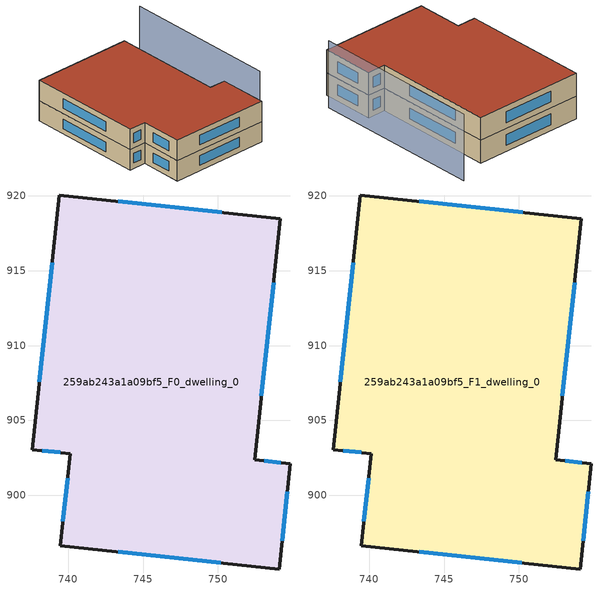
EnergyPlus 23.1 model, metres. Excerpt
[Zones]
259ab243a1a09bf5_F0_dwelling_0
 floor ground (EU_floor_Construction): 754.18,918.49 752.46,902.37 754.84,902.12 754.09,895.07 739.47,896.63 740.13,902.78 737.59,903.05 739.41,920.06 z0
 wall outside (EU_wall_Construction): 754.09,895.07 754.84,902.12 752.46,902.37 754.18,918.49 739.41,920.06 737.59,903.05 740.13,902.78 739.47,896.63 754.09,895.07 z0:3
 window (EU_Window_Construction): 754.29,896.94 754.64,900.25 / 743.36,896.21 750.21,895.48 / 739.95,901.15 739.65,898.26 / 738.27,902.98 739.45,902.85 / 738.92,915.54 738.07,907.57 / 750.25,918.9 743.33,919.64 / 752.91,906.65 753.72,914.2 / 754.21,902.19 753.09,902.31 z0.8:2.2
259ab243a1a09bf5_F1_dwelling_0
 floor to 259ab243a1a09bf5_F0_dwelling_0 (EU_floor_Construction): 754.18,918.49 752.46,902.37 754.84,902.12 754.09,895.07 739.47,896.63 740.13,902.78 737.59,903.05 739.41,920.06 z3
 wall outside (EU_wall_Construction): 754.09,895.07 754.84,902.12 752.46,902.37 754.18,918.49 739.41,920.06 737.59,903.05 740.13,902.78 739.47,896.63 754.09,895.07 z3:6
 window (EU_Window_Construction): 754.29,896.94 754.64,900.25 / 743.36,896.21 750.21,895.48 / 739.95,901.15 739.65,898.26 / 738.27,902.98 739.45,902.85 / 738.92,915.54 738.07,907.57 / 750.25,918.9 743.33,919.64 / 752.91,906.65 753.72,914.2 / 754.21,902.19 753.09,902.31 z3.8:5.2
 roof outside (EU_roof_Construction): 754.09,895.07 754.84,902.12 752.46,902.37 754.18,918.49 739.41,920.06 737.59,903.05 740.13,902.78 739.47,896.63 z6
shading: 756.06,897.09 758.54,919.71 z0:8.8
[Building]
EU S2 Campaign: North Axis=0; Terrain=City; Solar Distribution=FullExterior
[Site:Location]
Cape.Town.Intl.AP: Latitude=-33.965; Longitude=18.602; Time Zone=2; Elevation=46
[SizingPeriod:WeatherFileDays]
AnnualSizingPeriod: Begin Month=1; Begin Day of Month=1; End Month=12; End Day of Month=31; Day of Week for Start Day=Monday; Use Weather File Daylight Saving Period=No; Use Weather File Rain and Snow Indicators=No
[MATERIAL]
EU_InternalMass_Material: Roughness=MediumRough; Thickness=0.1; Conductivity=1; Density=1800; Specific Heat=900; Thermal Absorptance=0.9; Solar Absorptance=0.7; Visible Absorptance=0.7
[MATERIAL:NOMASS] Roughness=MediumRough; Thermal Absorptance=0.9; Solar Absorptance=0.7; Visible Absorptance=0.7
Name | Thermal Resistance
EU_wall_NoMass | 0.49467
EU_roof_NoMass | 0.448442
EU_floor_NoMass | 1.33616
[WINDOWMATERIAL:SIMPLEGLAZINGSYSTEM]
EU_Window_SimpleGlazing: UFactor=4.49049; Solar Heat Gain Coefficient=0.75; Visible Transmittance=0.75
[CONSTRUCTION]
EU_wall_Construction: EU_wall_NoMass
EU_roof_Construction: EU_roof_NoMass
EU_floor_Construction: EU_floor_NoMass
EU_Window_Construction: EU_Window_SimpleGlazing
EU_InternalMass_Construction: EU_InternalMass_Material
[ZONE] Type=1; Multiplier=1; Ceiling Height=autocalculate; Volume=1041.67; Floor Area=autocalculate; Part of Total Floor Area=Yes
259ab243a1a09bf5_F0_dwelling_0; 259ab243a1a09bf5_F1_dwelling_0
[INTERNALMASS] Construction=EU_InternalMass_Construction; Surface Area=347.223
Name | Zone or ZoneList
259ab243a1a09bf5_F0_dwelling_0_EU_InternalMass | 259ab243a1a09bf5_F0_dwelling_0
259ab243a1a09bf5_F1_dwelling_0_EU_InternalMass | 259ab243a1a09bf5_F1_dwelling_0
[OTHEREQUIPMENT] Fuel Type=Electricity; Design Level Calculation Method=Watts/Area; Power per Zone Floor Area=1; Fraction Latent=0; Fraction Radiant=0; Fraction Lost=0; Carbon Dioxide Generation Rate=0; EndUse Subcategory=EU_Step8_InternalGains
Name | Zone or ZoneList or Space or SpaceList | Schedule
EU_Step8_InternalGain_259ab243a1a09bf5_F0_dwelling_0_f000 | 259ab243a1a09bf5_F0_dwelling_0 | EU_Step8_GainSchedule_259ab243a1a09bf5_F0_dwelling_0_f000
EU_Step8_InternalGain_259ab243a1a09bf5_F1_dwelling_0_f000 | 259ab243a1a09bf5_F1_dwelling_0 | EU_Step8_GainSchedule_259ab243a1a09bf5_F1_dwelling_0_f000
[ZONEVENTILATION:DESIGNFLOWRATE] Schedule=EU_AlwaysOn; Design Flow Rate Calculation Method=AirChanges/Hour; Air Changes per Hour=0.665257; Ventilation Type=Natural; Fan Pressure Rise=0; Fan Total Efficiency=1; Constant Term Coefficient=1; Temperature Term Coefficient=0; Velocity Term Coefficient=0; Velocity Squared Term Coefficient=0; Minimum Indoor Temperature=-100; Maximum Indoor Temperature=100; Delta Temperature=-100; Minimum Outdoor Temperature=-100; Maximum Outdoor Temperature=100; Maximum Wind Speed=40
Name | Zone or ZoneList or Space or SpaceList
EU_ConstantAir_259ab243a1a09bf5_F0_dwelling_0 | 259ab243a1a09bf5_F0_dwelling_0
EU_ConstantAir_259ab243a1a09bf5_F1_dwelling_0 | 259ab243a1a09bf5_F1_dwelling_0
[HVACTEMPLATE:THERMOSTAT] Constant Heating Setpoint=20; Constant Cooling Setpoint=50
EU_HeatOnly_259ab243a1a09bf5_F0_dwelling_0; EU_HeatOnly_259ab243a1a09bf5_F1_dwelling_0
[HVACTEMPLATE:ZONE:IDEALLOADSAIRSYSTEM] System Availability Schedule=EU_AlwaysOn; Maximum Heating Supply Air Temperature=50; Minimum Cooling Supply Air Temperature=13; Maximum Heating Supply Air Humidity Ratio=0.0156; Minimum Cooling Supply Air Humidity Ratio=0.0077; Heating Limit=NoLimit; Cooling Limit=NoLimit; Heating Availability Schedule=EU_AlwaysOn; Cooling Availability Schedule=EU_CoolingOff; Dehumidification Control Type=ConstantSensibleHeatRatio; Cooling Sensible Heat Ratio=0.7; Dehumidification Setpoint=60; Humidification Control Type=None; Humidification Setpoint=30; Outdoor Air Method=None; Outdoor Air Flow Rate per Person=0.00944; Outdoor Air Flow Rate per Zone Floor Area=0; Outdoor Air Flow Rate per Zone=0; Demand Controlled Ventilation Type=None; Outdoor Air Economizer Type=NoEconomizer; Heat Recovery Type=None; Sensible Heat Recovery Effectiveness=0.7; Latent Heat Recovery Effectiveness=0.65
Name | Template Thermostat
259ab243a1a09bf5_F0_dwelling_0 | EU_HeatOnly_259ab243a1a09bf5_F0_dwelling_0
259ab243a1a09bf5_F1_dwelling_0 | EU_HeatOnly_259ab243a1a09bf5_F1_dwelling_0
[SIZING:ZONE] Zone Cooling Design Supply Air Temperature Input Method=SupplyAirTemperature; Zone Cooling Design Supply Air Temperature=13; Zone Heating Design Supply Air Temperature Input Method=SupplyAirTemperature; Zone Heating Design Supply Air Temperature=50; Zone Cooling Design Supply Air Humidity Ratio=0.008; Zone Heating Design Supply Air Humidity Ratio=0.008; Cooling Design Air Flow Method=DesignDay; Cooling Design Air Flow Rate=0; Cooling Minimum Air Flow per Zone Floor Area=0.000762; Cooling Minimum Air Flow=0; Cooling Minimum Air Flow Fraction=0.2; Heating Design Air Flow Method=DesignDay; Heating Design Air Flow Rate=0; Heating Maximum Air Flow per Zone Floor Area=0.002032; Heating Maximum Air Flow=0.141576; Heating Maximum Air Flow Fraction=0.3; Account for Dedicated Outdoor Air System=No; Dedicated Outdoor Air System Control Strategy=NeutralSupplyAir; Dedicated Outdoor Air Low Setpoint Temperature for Design=autosize; Dedicated Outdoor Air High Setpoint Temperature for Design=autosize; Zone Load Sizing Method=Sensible Load Only No Latent Load; Zone Latent Cooling Design Supply Air Humidity Ratio Input Method=HumidityRatioDifference; Zone Cooling Design Supply Air Humidity Ratio Difference=0.005; Zone Latent Heating Design Supply Air Humidity Ratio Input Method=HumidityRatioDifference; Zone Humidification Design Supply Air Humidity Ratio Difference=0.005
259ab243a1a09bf5_F0_dwelling_0; 259ab243a1a09bf5_F1_dwelling_0
[SCHEDULE:CONSTANT]
Name | Hourly Value
EU_AlwaysOn | 1
EU_CoolingOff | 0
[SCHEDULE:FILE] Column Number=1; Rows to Skip at Top=0; Number of Hours of Data=8760; Column Separator=Comma; Interpolate to Timestep=No; Minutes per Item=60; Adjust Schedule for Daylight Savings=Yes
Name | File
EU_Step8_GainSchedule_259ab243a1a09bf5_F0_dwelling_0_f000 | ../../schedules/259ab243a1a09bf5/259ab243a1a09bf5_F0_dwelling_0_f000_gain.csv
EU_Step8_GainSchedule_259ab243a1a09bf5_F1_dwelling_0_f000 | ../../schedules/259ab243a1a09bf5/259ab243a1a09bf5_F1_dwelling_0_f000_gain.csv
